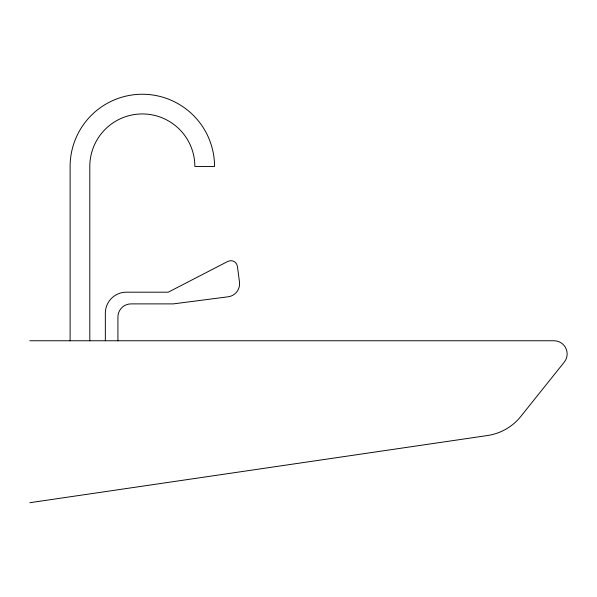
<?xml version="1.0" encoding="UTF-8"?>
<svg xmlns="http://www.w3.org/2000/svg" width="597" height="597" viewBox="0 0 597 597"><rect width="100%" height="100%" fill="white"/><g stroke="black" fill="none" stroke-linecap="round" stroke-linejoin="round"><path stroke-width="0.9" d="M29.85 502.704L487.473 435.534A52.521 52.521 0 0 0 520.86 416.378L564.277 362.095A13.134 13.134 0 0 0 554.023 340.76L29.85 340.76M117.922 340.76L117.922 317.014A13.134 13.134 0 0 1 131.049 303.888L173.279 303.888L228.151 296.799A13.134 13.134 0 0 0 239.487 282.053L237.405 266.359A6.567 6.567 0 0 0 227.89 261.389L168.242 292.187L126.348 292.187A21.007 21.007 0 0 0 105.341 313.201L105.341 340.76M89.804 340.76L89.804 166.466A52.521 52.521 0 0 1 142.332 113.945A52.521 52.521 0 0 1 194.853 166.466L214.547 166.466A72.222 72.222 0 0 0 142.332 94.244A72.222 72.222 0 0 0 70.11 166.466L70.11 340.76"/></g></svg>
